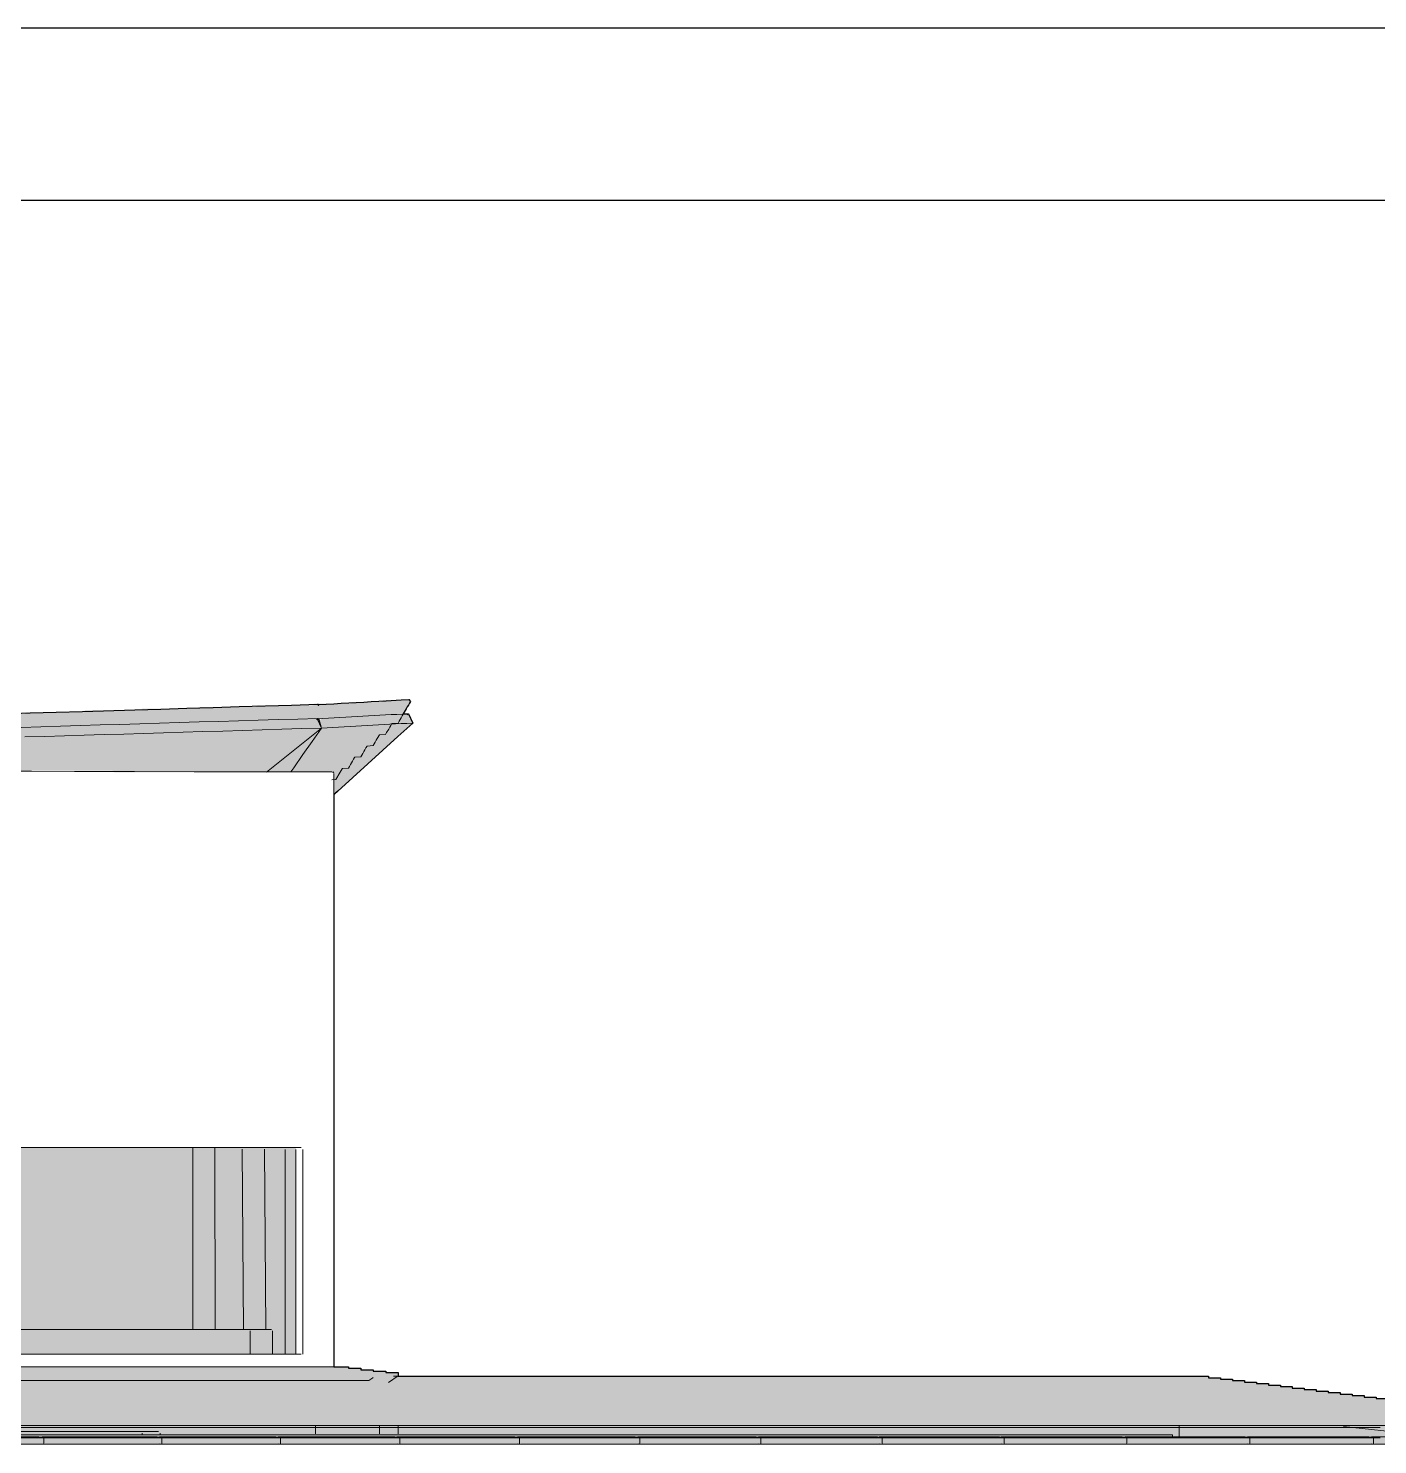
# Model space of a CAD drawing. Header units: millimetres. Extents: x 0 to 84100, y 0 to 59400.
# Drawn here: x 47500 to 55337, y 51171 to 59400 of the extents above; entities that cross this region are included whole.
import ezdxf

# ---------------------------------------------------------------- set-up
doc = ezdxf.new("R2010")
doc.units = ezdxf.units.MM
for name, color, linetype, lineweight in [('09_立面の外形', 7, 'Continuous', 30), ('10_見えがかり', 7, 'Continuous', 13), ('12_見えがかり（ガラス）', 5, 'Continuous', 9), ('90_図枠', 7, 'Continuous', 25)]:
    doc.layers.add(name, color=color, linetype=linetype, lineweight=lineweight)

msp = doc.modelspace()

# ---------------------------------------------------------------- hatches: boundary and pattern name
at = {"layer": '10_見えがかり', "true_color": 0xe9dcc4}
for points in [[(49714.9, 55481.6), (49704.9, 55471.6), (49704.9, 55461.6), (49694.9, 55451.6), (49694.9, 55441.6), (49684.9, 55431.6), (49684.9, 55421.6), (49679.9, 55416.6), (49599.9, 55416.6), (49589.9, 55406.6), (49419.9, 55406.6), (49409.9, 55396.6), (49239.9, 55396.6), (49229.9, 55386.6), (48889.9, 55386.6), (48879.9, 55376.6), (48559.9, 55376.6), (48549.9, 55366.6), (48229.9, 55366.6), (48219.9, 55356.6), (47899.9, 55356.6), (47889.9, 55346.6), (47569.9, 55346.6), (47559.9, 55336.6), (46939.9, 55336.6), (46929.9, 55326.6), (46359.9, 55326.6), (46349.9, 55316.6), (45769.9, 55316.6), (45759.9, 55306.6), (44989.9, 55306.6), (44979.9, 55296.6), (44189.9, 55296.6), (44179.9, 55286.6), (41089.9, 55286.6), (41079.9, 55296.6), (33189.9, 55296.6), (33179.9, 55306.6), (29249.9, 55306.6), (29239.9, 55296.6), (29219.9, 55296.6), (29209.9, 55286.6), (29189.9, 55286.6), (29179.9, 55276.6), (29159.9, 55276.6), (29149.9, 55266.6), (29139.9, 55266.6), (29129.9, 55256.6), (29109.9, 55256.6), (29099.9, 55246.6), (29079.9, 55246.6), (29069.9, 55236.6), (29059.9, 55236.6), (29049.9, 55226.6), (29029.9, 55226.6), (29019.9, 55216.6), (28999.9, 55216.6), (28989.9, 55206.6), (28979.9, 55206.6), (28969.9, 55196.6), (28949.9, 55196.6), (28939.9, 55186.6), (28919.9, 55186.6), (28909.9, 55176.6), (28899.9, 55176.6), (28889.9, 55166.6), (28869.9, 55166.6), (28859.9, 55156.6), (28839.9, 55156.6), (28829.9, 55146.6), (28819.9, 55146.6), (28809.9, 55136.6), (28789.9, 55136.6), (28779.9, 55126.6), (28759.9, 55126.6), (28749.9, 55116.6), (28739.9, 55116.6), (28729.9, 55106.6), (28709.9, 55106.6), (28699.9, 55096.6), (28679.9, 55096.6), (28669.9, 55086.6), (28659.9, 55086.6), (28649.9, 55076.6), (28629.9, 55076.6), (28619.9, 55066.6), (28599.9, 55066.6), (28589.9, 55056.6), (28579.9, 55056.6), (28569.9, 55046.6), (28549.9, 55046.6), (28539.9, 55036.6), (28519.9, 55036.6), (28509.9, 55026.6), (28499.9, 55026.6), (28489.9, 55016.6), (28469.9, 55016.6), (28459.9, 55006.6), (28439.9, 55006.6), (28429.9, 54996.6), (28409.9, 54996.6), (28399.9, 54986.6), (28389.9, 54986.6), (28379.9, 54976.6), (28359.9, 54976.6), (28349.9, 54966.6), (28329.9, 54966.6), (28319.9, 54956.6), (28309.9, 54956.6), (28299.9, 54946.6), (28279.9, 54946.6), (28269.9, 54936.6), (28249.9, 54936.6), (28239.9, 54926.6), (28229.9, 54926.6), (28219.9, 54916.6), (28199.9, 54916.6), (28189.9, 54906.6), (28169.9, 54906.6), (28159.9, 54896.6), (28149.9, 54896.6), (28139.9, 54886.6), (28119.9, 54886.6), (28109.9, 54876.6), (28089.9, 54876.6), (28079.9, 54866.6), (28069.9, 54866.6), (28059.9, 54856.6), (28039.9, 54856.6), (28029.9, 54846.6), (28009.9, 54846.6), (27999.9, 54836.6), (27989.9, 54836.6), (27979.9, 54826.6), (27959.9, 54826.6), (27949.9, 54816.6), (27929.9, 54816.6), (27919.9, 54806.6), (27909.9, 54806.6), (27899.9, 54796.6), (27879.9, 54796.6), (27869.9, 54786.6), (27849.9, 54786.6), (27839.9, 54776.6), (27829.9, 54776.6), (27819.9, 54766.6), (27799.9, 54766.6), (27789.9, 54756.6), (27769.9, 54756.6), (27759.9, 54746.6), (27749.9, 54746.6), (27739.9, 54736.6), (27719.9, 54736.6), (27709.9, 54726.6), (27694.9, 54726.6), (27694.9, 54731.6), (27684.9, 54741.6), (27724.9, 54781.6), (27724.9, 54791.6), (27769.9, 54836.6), (27819.9, 54836.6), (27849.9, 54866.6), (27909.9, 54866.6), (27914.9, 54871.6), (27914.9, 54881.6), (27929.9, 54896.6), (27989.9, 54896.6), (28019.9, 54926.6), (28069.9, 54926.6), (28099.9, 54956.6), (28149.9, 54956.6), (28179.9, 54986.6), (28229.9, 54986.6), (28259.9, 55016.6), (28309.9, 55016.6), (28339.9, 55046.6), (28399.9, 55046.6), (28404.9, 55051.6), (28404.9, 55061.6), (28429.9, 55086.6), (28439.9, 55076.6), (28479.9, 55076.6), (28504.9, 55101.6), (28504.9, 55111.6), (28509.9, 55116.6), (28569.9, 55116.6), (28599.9, 55146.6), (28649.9, 55146.6), (28679.9, 55176.6), (28729.9, 55176.6), (28759.9, 55206.6), (28809.9, 55206.6), (28839.9, 55236.6), (28899.9, 55236.6), (28904.9, 55241.6), (28904.9, 55251.6), (28919.9, 55266.6), (28979.9, 55266.6), (28994.9, 55281.6), (28994.9, 55291.6), (28999.9, 55296.6), (29059.9, 55296.6), (29089.9, 55326.6), (29139.9, 55326.6), (29169.9, 55356.6), (29219.9, 55356.6), (29249.9, 55386.6), (35099.9, 55386.6), (35109.9, 55376.6), (44789.9, 55376.6), (44799.9, 55386.6), (45639.9, 55386.6), (45649.9, 55396.6), (46229.9, 55396.6), (46239.9, 55406.6), (46829.9, 55406.6), (46839.9, 55416.6), (47479.9, 55416.6), (47489.9, 55426.6), (47819.9, 55426.6), (47829.9, 55436.6), (48149.9, 55436.6), (48159.9, 55446.6), (48479.9, 55446.6), (48489.9, 55456.6), (48819.9, 55456.6), (48829.9, 55466.6), (49149.9, 55466.6), (49159.9, 55476.6), (49369.9, 55476.6), (49379.9, 55486.6), (49549.9, 55486.6), (49559.9, 55496.6), (49709.9, 55496.6), (49714.9, 55491.6)], [(49429.9, 51616.6), (49439.9, 51606.6), (49499.9, 51606.6), (49509.9, 51596.6), (49569.9, 51596.6), (49579.9, 51586.6), (49639.9, 51586.6), (49644.9, 51581.6), (49644.9, 51571.6), (49619.9, 51546.6), (29529.9, 51546.6), (29519.9, 51556.6), (29449.9, 51556.6), (29444.9, 51561.6), (29444.9, 51571.6), (29449.9, 51576.6), (29459.9, 51576.6), (29479.9, 51596.6), (29489.9, 51596.6), (29509.9, 51616.6), (29519.9, 51616.6), (29529.9, 51626.6), (49349.9, 51626.6), (49359.9, 51616.6)], [(54359.9, 51556.6), (54419.9, 51556.6), (54429.9, 51546.6), (54559.9, 51546.6), (54569.9, 51536.6), (54629.9, 51536.6), (54639.9, 51526.6), (54699.9, 51526.6), (54709.9, 51516.6), (54769.9, 51516.6), (54779.9, 51506.6), (54839.9, 51506.6), (54849.9, 51496.6), (54909.9, 51496.6), (54919.9, 51486.6), (55049.9, 51486.6), (55059.9, 51476.6), (55119.9, 51476.6), (55129.9, 51466.6), (55189.9, 51466.6), (55199.9, 51456.6), (55249.9, 51456.6), (55259.9, 51446.6), (55319.9, 51446.6), (55329.9, 51436.6), (55389.9, 51436.6), (55399.9, 51426.6), (55459.9, 51426.6), (55469.9, 51416.6), (55599.9, 51416.6), (55609.9, 51406.6), (55669.9, 51406.6), (55679.9, 51396.6), (55739.9, 51396.6), (55749.9, 51386.6), (55809.9, 51386.6), (55819.9, 51376.6), (55879.9, 51376.6), (55889.9, 51366.6), (55949.9, 51366.6), (55959.9, 51356.6), (56019.9, 51356.6), (56024.9, 51351.6), (56024.9, 51341.6), (56009.9, 51326.6), (55999.9, 51326.6), (55984.9, 51311.6), (55989.9, 51306.6), (56029.9, 51306.6), (56034.9, 51301.6), (56034.9, 51291.6), (56029.9, 51286.6), (55959.9, 51286.6), (19299.9, 51286.6), (19289.9, 51296.6), (19209.9, 51296.6), (19199.9, 51306.6), (19119.9, 51306.6), (19109.9, 51316.6), (19029.9, 51316.6), (19019.9, 51326.6), (18939.9, 51326.6), (18929.9, 51336.6), (18849.9, 51336.6), (18839.9, 51346.6), (18769.9, 51346.6), (18759.9, 51356.6), (18589.9, 51356.6), (18579.9, 51366.6), (18499.9, 51366.6), (18489.9, 51376.6), (18409.9, 51376.6), (18399.9, 51386.6), (18319.9, 51386.6), (18309.9, 51396.6), (18239.9, 51396.6), (18229.9, 51406.6), (18149.9, 51406.6), (18139.9, 51416.6), (17969.9, 51416.6), (17959.9, 51426.6), (17879.9, 51426.6), (17869.9, 51436.6), (17789.9, 51436.6), (17779.9, 51446.6), (17699.9, 51446.6), (17689.9, 51456.6), (17619.9, 51456.6), (17609.9, 51466.6), (17529.9, 51466.6), (17519.9, 51476.6), (17439.9, 51476.6), (17429.9, 51486.6), (17259.9, 51486.6), (17249.9, 51496.6), (17169.9, 51496.6), (17164.9, 51501.6), (17164.9, 51511.6), (17179.9, 51526.6), (17189.9, 51526.6), (17199.9, 51536.6), (17209.9, 51536.6), (17229.9, 51556.6), (17239.9, 51556.6), (17249.9, 51566.6), (29409.9, 51566.6), (29419.9, 51556.6), (29499.9, 51556.6), (29509.9, 51546.6), (49619.9, 51546.6), (49639.9, 51566.6), (54349.9, 51566.6)], [(47594.9, 51181.6), (47589.9, 51176.6), (46909.9, 51176.6), (46904.9, 51181.6), (46904.9, 51206.6), (47594.9, 51206.6)], [(48274.9, 51181.6), (48269.9, 51176.6), (47599.9, 51176.6), (47594.9, 51181.6), (47594.9, 51206.6), (48274.9, 51206.6)], [(48964.9, 51181.6), (48959.9, 51176.6), (48279.9, 51176.6), (48274.9, 51181.6), (48274.9, 51206.6), (48964.9, 51206.6)], [(49654.9, 51181.6), (49649.9, 51176.6), (48969.9, 51176.6), (48964.9, 51181.6), (48964.9, 51206.6), (49654.9, 51206.6)], [(50354.9, 51181.6), (50349.9, 51176.6), (49659.9, 51176.6), (49654.9, 51181.6), (49654.9, 51206.6), (50354.9, 51206.6)], [(51054.9, 51181.6), (51049.9, 51176.6), (50359.9, 51176.6), (50354.9, 51181.6), (50354.9, 51206.6), (51054.9, 51206.6)], [(51754.9, 51181.6), (51749.9, 51176.6), (51059.9, 51176.6), (51054.9, 51181.6), (51054.9, 51206.6), (51754.9, 51206.6)], [(52454.9, 51181.6), (52449.9, 51176.6), (51759.9, 51176.6), (51754.9, 51181.6), (51754.9, 51206.6), (52454.9, 51206.6)], [(53164.9, 51181.6), (53159.9, 51176.6), (52459.9, 51176.6), (52454.9, 51181.6), (52454.9, 51206.6), (53164.9, 51206.6)], [(53884.9, 51181.6), (53879.9, 51176.6), (53169.9, 51176.6), (53164.9, 51181.6), (53164.9, 51206.6), (53884.9, 51206.6)], [(54594.9, 51181.6), (54589.9, 51176.6), (53889.9, 51176.6), (53884.9, 51181.6), (53884.9, 51206.6), (54594.9, 51206.6)], [(55314.9, 51181.6), (55309.9, 51176.6), (54599.9, 51176.6), (54594.9, 51181.6), (54594.9, 51206.6), (55314.9, 51206.6)], [(56034.9, 51181.6), (56029.9, 51176.6), (55319.9, 51176.6), (55314.9, 51181.6), (55314.9, 51206.6), (56034.9, 51206.6)]]:
    msp.add_hatch(color=8, dxfattribs=at).paths.add_polyline_path(points)
at = {"layer": '12_見えがかり（ガラス）', "true_color": 0xdce9f2}
for points in [[(49179.9, 55386.6), (49184.9, 55381.6), (49184.9, 55371.6), (49194.9, 55361.6), (49194.9, 55351.6), (49204.9, 55341.6), (49159.9, 55296.6), (49149.9, 55296.6), (49109.9, 55256.6), (49099.9, 55256.6), (49059.9, 55216.6), (49049.9, 55216.6), (49009.9, 55176.6), (48999.9, 55176.6), (48959.9, 55136.6), (48949.9, 55136.6), (48909.9, 55096.6), (48899.9, 55096.6), (48879.9, 55076.6), (47999.9, 55076.6), (47989.9, 55086.6), (47449.9, 55086.6), (47434.9, 55101.6), (47434.9, 55121.6), (47424.9, 55131.6), (47424.9, 55141.6), (47414.9, 55151.6), (47414.9, 55171.6), (47404.9, 55181.6), (47404.9, 55191.6), (47394.9, 55201.6), (47394.9, 55211.6), (47384.9, 55221.6), (47384.9, 55241.6), (47374.9, 55251.6), (47374.9, 55261.6), (47364.9, 55271.6), (47364.9, 55301.6), (47354.9, 55311.6), (47354.9, 55331.6), (47359.9, 55336.6), (47559.9, 55336.6), (47569.9, 55346.6), (47889.9, 55346.6), (47899.9, 55356.6), (48219.9, 55356.6), (48229.9, 55366.6), (48549.9, 55366.6), (48559.9, 55376.6), (48879.9, 55376.6), (48889.9, 55386.6)], [(49709.9, 55416.6), (49714.9, 55411.6), (49714.9, 55391.6), (49724.9, 55381.6), (49724.9, 55371.6), (49734.9, 55361.6), (49729.9, 55356.6), (49719.9, 55356.6), (49619.9, 55256.6), (49609.9, 55256.6), (49509.9, 55156.6), (49499.9, 55156.6), (49399.9, 55056.6), (49389.9, 55056.6), (49289.9, 54956.6), (49279.9, 54956.6), (49274.9, 54961.6), (49274.9, 55071.6), (49269.9, 55076.6), (49029.9, 55076.6), (49024.9, 55081.6), (49044.9, 55101.6), (49044.9, 55111.6), (49064.9, 55131.6), (49064.9, 55141.6), (49084.9, 55161.6), (49084.9, 55171.6), (49114.9, 55201.6), (49114.9, 55211.6), (49134.9, 55231.6), (49134.9, 55241.6), (49154.9, 55261.6), (49154.9, 55271.6), (49174.9, 55291.6), (49174.9, 55301.6), (49204.9, 55331.6), (49204.9, 55341.6), (49194.9, 55351.6), (49194.9, 55361.6), (49184.9, 55371.6), (49199.9, 55386.6), (49229.9, 55386.6), (49239.9, 55396.6), (49409.9, 55396.6), (49419.9, 55406.6), (49589.9, 55406.6), (49599.9, 55416.6)], [(49169.9, 55306.6), (49174.9, 55301.6), (49174.9, 55291.6), (49154.9, 55271.6), (49154.9, 55261.6), (49134.9, 55241.6), (49134.9, 55231.6), (49114.9, 55211.6), (49114.9, 55201.6), (49084.9, 55171.6), (49084.9, 55161.6), (49064.9, 55141.6), (49064.9, 55131.6), (49044.9, 55111.6), (49044.9, 55101.6), (49019.9, 55076.6), (48889.9, 55076.6), (48884.9, 55081.6), (48899.9, 55096.6), (48909.9, 55096.6), (48949.9, 55136.6), (48959.9, 55136.6), (48999.9, 55176.6), (49009.9, 55176.6), (49049.9, 55216.6), (49059.9, 55216.6), (49099.9, 55256.6), (49109.9, 55256.6), (49149.9, 55296.6), (49159.9, 55296.6)], [(49049.9, 52896.6), (49054.9, 52891.6), (49054.9, 51701.6), (49049.9, 51696.6), (29329.9, 51696.6), (29324.9, 51701.6), (29324.9, 52891.6), (29329.9, 52896.6)], [(17429.9, 51486.6), (17439.9, 51476.6), (17519.9, 51476.6), (17529.9, 51466.6), (17609.9, 51466.6), (17619.9, 51456.6), (17689.9, 51456.6), (17699.9, 51446.6), (17779.9, 51446.6), (17789.9, 51436.6), (17869.9, 51436.6), (17879.9, 51426.6), (17959.9, 51426.6), (17969.9, 51416.6), (18139.9, 51416.6), (18149.9, 51406.6), (18229.9, 51406.6), (18239.9, 51396.6), (18309.9, 51396.6), (18319.9, 51386.6), (18399.9, 51386.6), (18409.9, 51376.6), (18489.9, 51376.6), (18499.9, 51366.6), (18579.9, 51366.6), (18589.9, 51356.6), (18759.9, 51356.6), (18769.9, 51346.6), (18839.9, 51346.6), (18849.9, 51336.6), (18929.9, 51336.6), (18939.9, 51326.6), (19019.9, 51326.6), (19029.9, 51316.6), (19109.9, 51316.6), (19119.9, 51306.6), (19199.9, 51306.6), (19209.9, 51296.6), (19289.9, 51296.6), (19299.9, 51286.6), (55959.9, 51286.6), (55969.9, 51276.6), (56039.9, 51276.6), (56049.9, 51266.6), (56059.9, 51266.6), (56064.9, 51261.6), (56064.9, 51211.6), (56059.9, 51206.6), (19379.9, 51206.6), (19369.9, 51216.6), (19279.9, 51216.6), (19269.9, 51226.6), (19179.9, 51226.6), (19169.9, 51236.6), (19079.9, 51236.6), (19069.9, 51246.6), (18979.9, 51246.6), (18969.9, 51256.6), (18869.9, 51256.6), (18859.9, 51266.6), (18769.9, 51266.6), (18759.9, 51276.6), (18669.9, 51276.6), (18659.9, 51286.6), (18569.9, 51286.6), (18559.9, 51296.6), (18469.9, 51296.6), (18459.9, 51306.6), (18359.9, 51306.6), (18349.9, 51316.6), (18259.9, 51316.6), (18249.9, 51326.6), (18159.9, 51326.6), (18149.9, 51336.6), (18059.9, 51336.6), (18049.9, 51346.6), (17959.9, 51346.6), (17949.9, 51356.6), (17849.9, 51356.6), (17839.9, 51366.6), (17749.9, 51366.6), (17739.9, 51376.6), (17649.9, 51376.6), (17639.9, 51386.6), (17549.9, 51386.6), (17539.9, 51396.6), (17449.9, 51396.6), (17439.9, 51406.6), (17339.9, 51406.6), (17329.9, 51416.6), (17239.9, 51416.6), (17229.9, 51426.6), (17149.9, 51426.6), (17144.9, 51431.6), (17144.9, 51481.6), (17149.9, 51486.6)]]:
    msp.add_hatch(color=8, dxfattribs=at).paths.add_polyline_path(points)

# ---------------------------------------------------------------- linework, layer by layer
at = {"layer": '09_立面の外形'}
msp.add_lwpolyline([(47361.2, 55417.8), (47510.7, 55422.2), (47662.4, 55426.8), (47814.1, 55431.3), (48117.6, 55440.5), (48269.4, 55445), (48421.1, 55449.6), (48572.9, 55454.1), (48724.6, 55458.7), (49028.1, 55467.8), (49179.8, 55472.3), (49184.9, 55466), (49186.8, 55471.3), (49188.5, 55471.4), (49188.8, 55471.7), (49189, 55471.4), (49230.4, 55473.7), (49273.9, 55476.1), (49317.4, 55478.4), (49360.9, 55480.8), (49404.5, 55483.2), (49448, 55485.6), (49491.5, 55488), (49535, 55490.4), (49578.6, 55492.8), (49665.6, 55497.6), (49709.1, 55500), (49719.1, 55488.5), (49713.1, 55478.1), (49707.1, 55467.6), (49701.1, 55457.2), (49695.1, 55446.7), (49689.1, 55436.3), (49683.1, 55425.8), (49677.5, 55416.1), (49707.2, 55417.7), (49732.4, 55363.6), (49645.4, 55284.5), (49558.4, 55205.3), (49471.4, 55126.2), (49297.4, 54968), (49275.2, 54947.8), (49275.2, 51623.7), (49359.1, 51623.7), (49359.1, 51615.1), (49431.3, 51615.1), (49431.3, 51606.4), (49503.4, 51606.4), (49503.4, 51597.7), (49575.6, 51597.7), (49575.6, 51589.1), (49647.7, 51589.1), (49647.7, 51568.6), (51311.4, 51568.6), (51915.4, 51568.6), (52521.7, 51568.6), (53130.2, 51568.6), (54354, 51568.6), (54354, 51559.9), (54423.7, 51559.9), (54423.7, 51551.2), (54493.3, 51551.2), (54493.3, 51542.6), (54563, 51542.6), (54563, 51533.9), (54632.7, 51533.9), (54632.7, 51525.2), (54702.4, 51525.2), (54702.4, 51516.6), (54772.1, 51516.6), (54772.1, 51507.9), (54841.7, 51507.9), (54841.7, 51499.2), (54911.4, 51499.2), (54911.4, 51490.6), (54981.1, 51490.6), (54981.1, 51481.9), (55050.8, 51481.9), (55050.8, 51473.2), (55120.5, 51473.2), (55120.5, 51464.6), (55190.2, 51464.6), (55190.2, 51455.9), (55259.8, 51455.9), (55259.8, 51447.2), (55329.5, 51447.2), (55329.5, 51438.6), (55399.2, 51438.6)], dxfattribs=at)
at = {"layer": '10_見えがかり'}
for points in [[(47361.2, 55417.8), (47510.7, 55422.2), (47662.4, 55426.8), (47814.1, 55431.3), (48117.6, 55440.5), (48269.4, 55445), (48421.1, 55449.6), (48572.9, 55454.1), (48724.6, 55458.7), (49028.1, 55467.8), (49179.8, 55472.3), (49184.9, 55466), (49186.8, 55471.3), (49188.5, 55471.4), (49188.8, 55471.7), (49189, 55471.4), (49230.4, 55473.7), (49273.9, 55476.1), (49317.4, 55478.4), (49360.9, 55480.8), (49404.5, 55483.2), (49448, 55485.6), (49491.5, 55488), (49535, 55490.4), (49578.6, 55492.8), (49665.6, 55497.6), (49709.1, 55500), (49719.1, 55488.5), (49713.1, 55478.1), (49707.1, 55467.6), (49701.1, 55457.2), (49695.1, 55446.7), (49689.1, 55436.3), (49683.1, 55425.8), (49677.1, 55415.3), (49671.1, 55404.9), (49665.1, 55394.4), (49659.1, 55384), (49653.1, 55373.5), (49647.1, 55363.1), (49611.5, 55361.1), (49611, 55360.3), (49605, 55349.8), (49599, 55339.4), (49593, 55328.9), (49581, 55308), (49575, 55297.6), (49539.5, 55295.6), (49539, 55294.8), (49527, 55273.9), (49521, 55263.4), (49515, 55253), (49509, 55242.5), (49503, 55232.1), (49467.4, 55230.1), (49467, 55229.3), (49461, 55218.8), (49455, 55208.4), (49449, 55197.9), (49443, 55187.5), (49431, 55166.6), (49396.6, 55164.7), (49395.4, 55164.6), (49394.9, 55163.8), (49388.9, 55153.3), (49382.9, 55142.9), (49376.9, 55132.4), (49370.9, 55122), (49364.9, 55111.5), (49358.9, 55101.1), (49326.8, 55099.3), (49323.4, 55099.1), (49322.9, 55098.3), (49316.9, 55087.8), (49310.9, 55077.4), (49286.9, 55035.5), (49261.9, 55034.2)], [(46769.3, 55084.5), (47767.3, 55081.5)], [(47266.4, 55085.2), (47767.3, 55081.5)], [(47767.3, 55081.5), (48116, 55081.2)], [(47767.3, 55081.5), (48462.5, 55079.2)], [(48116, 55081.2), (48462.5, 55079.2)], [(48462.5, 55079.2), (48971.4, 55080.2)], [(49265.3, 55079.8), (48462.5, 55079.2)], [(49265.4, 55079.8), (48971.4, 55080.2)], [(49265.2, 55079.8), (49215.5, 55079.8)], [(49265.3, 55079.8), (49245.6, 55079.8)], [(49267.6, 55073.3), (49275.2, 55079.8)], [(49275.2, 51632.6), (49275.2, 55069.8)], [(47266.4, 52896.6), (47767.3, 52896.6)], [(47767.3, 52896.6), (48116, 52896.6)], [(48116, 52896.6), (48462.5, 52896.6)], [(48454.9, 51837.5), (48454.6, 52894.2)], [(48462.5, 52896.6), (48971.4, 52896.6)], [(48584.2, 51837.5), (48584, 52894.2)], [(48750.6, 51838.7), (48741.9, 52887.5)], [(48880, 51838.7), (48871.3, 52887.5)], [(49085.5, 52896.6), (48971.4, 52896.6)], [(48990.9, 51696.6), (48990.9, 52886.6)], [(49095, 51696.6), (49095, 52886.6)], [(47362.4, 51840.6), (47505, 51840.6)], [(47505, 51840.6), (47647.5, 51840.6)], [(47647.5, 51840.6), (47790, 51840.6)], [(47790, 51840.6), (47932.6, 51840.6)], [(47932.6, 51840.6), (48075.1, 51840.6)], [(48075.1, 51840.6), (48217.6, 51840.6)], [(48217.6, 51840.6), (48360.2, 51840.6)], [(48360.2, 51840.6), (48502.7, 51840.6)], [(48502.7, 51840.6), (48645.2, 51840.6)], [(48645.2, 51840.6), (48787.8, 51840.6)], [(48776.2, 51840.5), (48779.5, 51840.5)], [(48779.5, 51840.5), (48782.7, 51840.5)], [(48787.8, 51840.6), (48780.8, 51840.6)], [(48782.7, 51840.5), (48785.9, 51840.5)], [(48785.9, 51840.5), (48789.2, 51840.5)], [(48787.8, 51700.6), (48787.8, 51830.6)], [(48789.2, 51840.5), (48908.6, 51840.5)], [(48789.2, 51833), (48789.2, 51825.5)], [(48789.2, 51825.5), (48789.2, 51810.5)], [(48789.2, 51810.5), (48789.2, 51795.5)], [(48789.2, 51795.5), (48789.2, 51780.6)], [(48789.2, 51780.6), (48789.2, 51765.6)], [(48789.2, 51765.6), (48789.2, 51750.6)], [(48905.6, 51840.5), (48908.8, 51840.5)], [(48908.8, 51840.5), (48912.1, 51840.5)], [(48918.6, 51833), (48918.6, 51825.5)], [(48918.6, 51825.5), (48918.6, 51810.5)], [(48918.6, 51810.5), (48918.6, 51795.5)], [(48918.6, 51795.5), (48918.6, 51780.6)], [(48918.6, 51780.6), (48918.6, 51765.6)], [(48918.6, 51765.6), (48918.6, 51750.6)], [(47266.4, 51696.6), (47767.3, 51696.6)], [(47767.3, 51696.6), (48116, 51696.6)], [(48462.5, 51696.6), (48116, 51696.6)], [(48462.5, 51696.6), (48971.4, 51696.6)], [(48789.2, 51750.6), (48789.2, 51735.6)], [(48789.2, 51735.6), (48789.2, 51720.6)], [(48789.2, 51720.6), (48789.2, 51705.6)], [(48789.2, 51705.6), (48789.2, 51698.1)], [(48918.6, 51750.6), (48918.6, 51735.6)], [(48918.6, 51735.6), (48918.6, 51720.6)], [(48918.6, 51720.6), (48918.6, 51705.6)], [(48918.6, 51705.6), (48918.6, 51698.1)], [(48971.4, 51696.6), (49085.5, 51696.6)], [(29692.3, 51531.6), (29692.3, 51537.1), (29610.1, 51537.1), (29610.1, 51545.7), (29527.9, 51545.7), (29527.9, 51554.4), (29445.7, 51554.4), (29445.7, 51572.4), (29527.9, 51623.7), (49359.1, 51623.7)], [(49359.1, 51623.7), (49359.1, 51615.1), (49431.3, 51615.1), (49431.3, 51606.4), (49503.4, 51606.4), (49503.4, 51597.7), (49575.6, 51597.7), (49575.6, 51589.1), (49647.7, 51589.1), (49647.7, 51571.1), (49592.3, 51531.6)], [(17168.6, 51499.2), (17168.6, 51517.2), (17183.3, 51525.8), (17212.8, 51542.9), (17242.2, 51560), (17257, 51568.6), (29419.5, 51568.6), (29419.5, 51559.9), (29501.8, 51559.9), (29501.8, 51551.2), (29584.1, 51551.2), (29584.1, 51542.6), (29666.3, 51542.6), (31990.6, 51542.6), (34369.7, 51542.6), (36802.6, 51542.6), (39288, 51542.6), (41824.7, 51542.6), (44411.4, 51542.6), (49476.7, 51542.6), (49477.1, 51542.9), (49489.1, 51551.5), (49501.2, 51560), (49503.3, 51561.6)], [(49620.7, 51568.6), (51311.4, 51568.6), (51915.4, 51568.6), (52521.7, 51568.6), (53130.2, 51568.6), (54354, 51568.6), (54354, 51559.9), (54423.7, 51559.9), (54423.7, 51551.2), (54493.3, 51551.2), (54493.3, 51542.6), (54563, 51542.6), (54563, 51533.9), (54632.7, 51533.9), (54632.7, 51525.2), (54702.4, 51525.2), (54702.4, 51516.6), (54772.1, 51516.6), (54772.1, 51507.9), (54841.7, 51507.9), (54841.7, 51499.2), (54911.4, 51499.2), (54911.4, 51490.6), (54981.1, 51490.6), (54981.1, 51481.9), (55050.8, 51481.9), (55050.8, 51473.2), (55120.5, 51473.2), (55120.5, 51464.6), (55190.2, 51464.6), (55190.2, 51455.9), (55259.8, 51455.9), (55259.8, 51447.2), (55329.5, 51447.2), (55329.5, 51438.6), (55399.2, 51438.6)], [(56026.4, 51282.6), (50797.1, 51282.6), (45734.2, 51282.6), (27342.3, 51282.6), (23252.4, 51282.6), (19380.1, 51282.6), (19380.1, 51291.2), (19291.7, 51291.2), (19291.7, 51299.9), (19203.2, 51299.9), (19203.2, 51308.6), (19114.7, 51308.6), (19114.7, 51317.2), (19026.3, 51317.2)], [(49167.6, 51232.9), (49167.6, 51282.9)], [(49540.5, 51232.9), (49540.5, 51282.9)], [(49648.5, 51232.9), (49648.5, 51282.9)], [(54185.2, 51217.9), (54185.2, 51277.8)], [(55138.4, 51276.4), (55535.5, 51234.2)], [(45495.5, 51227.6), (47612.1, 51227.6)], [(46890.9, 51216.7), (47561.8, 51216.7)], [(47561.8, 51216.7), (47590.3, 51213.4), (47590.3, 51173.4), (46907.8, 51173.4), (46891.3, 51175.3)], [(47266.4, 51246.6), (47767.3, 51246.6)], [(47580.9, 51216.7), (48247.7, 51216.7)], [(48247.7, 51216.7), (48276.1, 51213.4), (48276.1, 51173.4), (47590.2, 51173.4), (47581.8, 51174.4)], [(47612.1, 51227.6), (49759.7, 51227.6)], [(47767.3, 51246.6), (48116, 51246.6)], [(48255.7, 51246.6), (48116, 51246.6)], [(48160.9, 51226.6), (48160.9, 51236.6)], [(48260.9, 51216.7), (48937, 51216.7)], [(48937, 51216.7), (48965.2, 51213.4), (48965.2, 51173.4), (48276, 51173.4), (48261.4, 51175.1)], [(48265.7, 51226.6), (48265.7, 51236.6)], [(48950.9, 51216.7), (49629.5, 51216.7)], [(49629.5, 51216.7), (49657.6, 51213.4), (49657.6, 51173.4), (48965.1, 51173.4), (48951.4, 51175)], [(49640.9, 51216.7), (50325.3, 51216.7)], [(50325.3, 51216.7), (50353.3, 51213.4), (50353.3, 51173.4), (49657.5, 51173.4), (49641.3, 51175.3)], [(49759.7, 51227.6), (51937.7, 51227.6)], [(50340.9, 51216.7), (51024.3, 51216.7)], [(51024.3, 51216.7), (51052.2, 51213.4), (51052.2, 51173.4), (50353.2, 51173.4), (50341.6, 51174.8)], [(51040.9, 51216.7), (51726.7, 51216.7)], [(51726.7, 51216.7), (51754.4, 51213.4), (51754.4, 51173.4), (51052.1, 51173.4), (51041.6, 51174.7)], [(51740.9, 51216.7), (52432.2, 51216.7)], [(52432.2, 51216.7), (52459.8, 51213.4), (52459.8, 51173.4), (51754.3, 51173.4), (51741.5, 51175)], [(51937.7, 51227.6), (54146.5, 51227.6)], [(52440.9, 51216.7), (53140.9, 51216.7)], [(53140.9, 51216.7), (53168.4, 51213.4), (53168.4, 51173.4), (52459.7, 51173.4), (52441.1, 51175.7)], [(53150.9, 51216.7), (53852.9, 51216.7)], [(53852.9, 51216.7), (53880.2, 51213.4), (53880.2, 51173.4), (53168.3, 51173.4), (53151.2, 51175.5)], [(53870.9, 51216.7), (54568, 51216.7)], [(54568, 51216.7), (54595.1, 51213.4), (54595.1, 51173.4), (53880.1, 51173.4), (53871.7, 51174.4)], [(54146.5, 51227.6), (54137.3, 51227.6)], [(54146.5, 51217.6), (54146.5, 51227.6)], [(54580.9, 51216.7), (55286.3, 51216.7)], [(55286.3, 51216.7), (55313.3, 51213.4), (55313.3, 51173.4), (54595.1, 51173.4), (54581.4, 51175.1)], [(55300.9, 51216.7), (56007.7, 51216.7)], [(56007.7, 51216.7), (56034.6, 51213.4), (56034.6, 51173.4), (55313.2, 51173.4), (55301.5, 51174.9)]]:
    msp.add_lwpolyline(points, dxfattribs=at)
at = {"layer": '12_見えがかり（ガラス）'}
for points in [[(48950.6, 55383.5), (48835.7, 55380)], [(49065.4, 55386.9), (48950.6, 55383.5)], [(49180.2, 55390.4), (49065.4, 55386.9)], [(49173, 55384.6), (49180.2, 55390.4)], [(49210.7, 55390.4), (49177.6, 55388.6)], [(49177.6, 55388.6), (49202.8, 55334.4)], [(49180.2, 55390.4), (49202.8, 55334.4)], [(49187.9, 55389.8), (49180.7, 55384)], [(49182.5, 55382.1), (49187.9, 55389.8)], [(49187.9, 55389.8), (49202.8, 55334.4)], [(49243.8, 55392.2), (49210.7, 55390.4)], [(49276.9, 55394), (49243.8, 55392.2)], [(49310, 55395.9), (49276.9, 55394)], [(49343.1, 55397.7), (49310, 55395.9)], [(49376.2, 55399.5), (49343.1, 55397.7)], [(49409.3, 55401.3), (49376.2, 55399.5)], [(49442.4, 55403.1), (49409.3, 55401.3)], [(49475.5, 55405), (49442.4, 55403.1)], [(49508.6, 55406.8), (49475.5, 55405)], [(49541.7, 55408.6), (49508.6, 55406.8)], [(49574.8, 55410.4), (49541.7, 55408.6)], [(49607.9, 55412.3), (49574.8, 55410.4)], [(49641, 55414.1), (49607.9, 55412.3)], [(49674.1, 55415.9), (49641, 55414.1)], [(49707.2, 55417.7), (49674.1, 55415.9)], [(49700, 55411.1), (49707.2, 55417.7)], [(49707.2, 55417.7), (49732.4, 55363.6)], [(47572.5, 55341.9), (47457.7, 55338.5)], [(47687.3, 55345.4), (47572.5, 55341.9)], [(47802.2, 55348.8), (47687.3, 55345.4)], [(47917, 55352.3), (47802.2, 55348.8)], [(48031.9, 55355.8), (47917, 55352.3)], [(48146.7, 55359.2), (48031.9, 55355.8)], [(48169.3, 55303.3), (48054.5, 55299.8)], [(48261.5, 55362.7), (48146.7, 55359.2)], [(48284.1, 55306.8), (48169.3, 55303.3)], [(48376.4, 55366.1), (48261.5, 55362.7)], [(48399, 55310.2), (48284.1, 55306.8)], [(48491.2, 55369.6), (48376.4, 55366.1)], [(48513.8, 55313.7), (48399, 55310.2)], [(48606, 55373.1), (48491.2, 55369.6)], [(48628.7, 55317.1), (48513.8, 55313.7)], [(48720.9, 55376.5), (48606, 55373.1)], [(48743.5, 55320.6), (48628.7, 55317.1)], [(48835.7, 55380), (48720.9, 55376.5)], [(48858.3, 55324.1), (48743.5, 55320.6)], [(48973.2, 55327.5), (48858.3, 55324.1)], [(49088, 55331), (48973.2, 55327.5)], [(49202.8, 55334.4), (49088, 55331)], [(49115.5, 55264.7), (49202.8, 55334.4)], [(49202.8, 55334.4), (49115.5, 55264.7)], [(49202.8, 55334.4), (49148.9, 55257.1)], [(49148.9, 55257.1), (49202.8, 55334.4)], [(49235.9, 55336.3), (49202.8, 55334.4)], [(49269, 55338.1), (49235.9, 55336.3)], [(49302.1, 55339.9), (49269, 55338.1)], [(49335.2, 55341.7), (49302.1, 55339.9)], [(49368.3, 55343.6), (49335.2, 55341.7)], [(49401.4, 55345.4), (49368.3, 55343.6)], [(49434.5, 55347.2), (49401.4, 55345.4)], [(49467.6, 55349), (49434.5, 55347.2)], [(49500.7, 55350.8), (49467.6, 55349)], [(49533.8, 55352.7), (49500.7, 55350.8)], [(49566.9, 55354.5), (49533.8, 55352.7)], [(49600, 55356.3), (49566.9, 55354.5)], [(49633.1, 55358.1), (49600, 55356.3)], [(49666.2, 55360), (49633.1, 55358.1)], [(49645.4, 55284.5), (49732.4, 55363.6)], [(49699.3, 55361.8), (49666.2, 55360)], [(49732.4, 55363.6), (49699.3, 55361.8)], [(47595.1, 55286), (47480.3, 55282.5)], [(47710, 55289.4), (47595.1, 55286)], [(47824.8, 55292.9), (47710, 55289.4)], [(47939.6, 55296.4), (47824.8, 55292.9)], [(48054.5, 55299.8), (47939.6, 55296.4)], [(49028.2, 55194.9), (49115.5, 55264.7)], [(49115.5, 55264.7), (49028.2, 55194.9)], [(49148.9, 55257.1), (49095, 55179.8)], [(49095, 55179.8), (49148.9, 55257.1)], [(49558.4, 55205.3), (49645.4, 55284.5)], [(48940.8, 55125.1), (49028.2, 55194.9)], [(49028.2, 55194.9), (48940.8, 55125.1)], [(49095, 55179.8), (49041.1, 55102.5)], [(49041.1, 55102.5), (49095, 55179.8)], [(49471.4, 55126.2), (49558.4, 55205.3)], [(48882.6, 55078.5), (48940.8, 55125.1)], [(48940.8, 55125.1), (48882.6, 55078.5)], [(49041.1, 55102.5), (49024.9, 55079.3)], [(49024.9, 55079.3), (49041.1, 55102.5)], [(49384.4, 55047.1), (49471.4, 55126.2)], [(49297.4, 54968), (49384.4, 55047.1)], [(49275.6, 54948.2), (49297.4, 54968)], [(49053.4, 51696.6), (49053.4, 52886.6)], [(47725.2, 51696.6), (47224.2, 51696.6)], [(47725.2, 51696.6), (48074.1, 51696.6)], [(48420.6, 51696.6), (48074.1, 51696.6)], [(48420.6, 51696.6), (48929.7, 51696.6)], [(49053.4, 51696.6), (48929.7, 51696.6)], [(49053.4, 51696.6), (49039.5, 51696.6)], [(47084, 51270.1), (47755.6, 51270.1)], [(47755.6, 51270.1), (48430.5, 51270.1)], [(48430.5, 51270.1), (49108.5, 51270.1)], [(49108.5, 51270.1), (49789.7, 51270.1)], [(49789.7, 51270.1), (50474.1, 51270.1)], [(50474.1, 51270.1), (51161.7, 51270.1)], [(51161.7, 51270.1), (51852.4, 51270.1)], [(51852.4, 51270.1), (52546.1, 51270.1)], [(52546.1, 51270.1), (53243, 51270.1)], [(53243, 51270.1), (53943, 51270.1)], [(53943, 51270.1), (54646.1, 51270.1)], [(54646.1, 51270.1), (55352.2, 51270.1)], [(47084, 51210.1), (47755.6, 51210.1)], [(47755.6, 51210.1), (48430.5, 51210.1)], [(48430.5, 51210.1), (49108.5, 51210.1)], [(49108.5, 51210.1), (49789.7, 51210.1)], [(49789.7, 51210.1), (50474.1, 51210.1)], [(50474.1, 51210.1), (51161.7, 51210.1)], [(51161.7, 51210.1), (51852.4, 51210.1)], [(51852.4, 51210.1), (52546.1, 51210.1)], [(52546.1, 51210.1), (53243, 51210.1)], [(53243, 51210.1), (53943, 51210.1)], [(53943, 51210.1), (54646.1, 51210.1)], [(54646.1, 51210.1), (55352.2, 51210.1)]]:
    msp.add_lwpolyline(points, dxfattribs=at)
at = {"layer": '90_図枠'}
for points in [[(0, 0), (84100, 0), (84100, 59400), (0, 59400)], [(1000, 1000), (83100, 1000), (83100, 58400), (1000, 58400)]]:
    msp.add_lwpolyline(points, close=True, dxfattribs=at)

doc.saveas('drawing.dxf')
